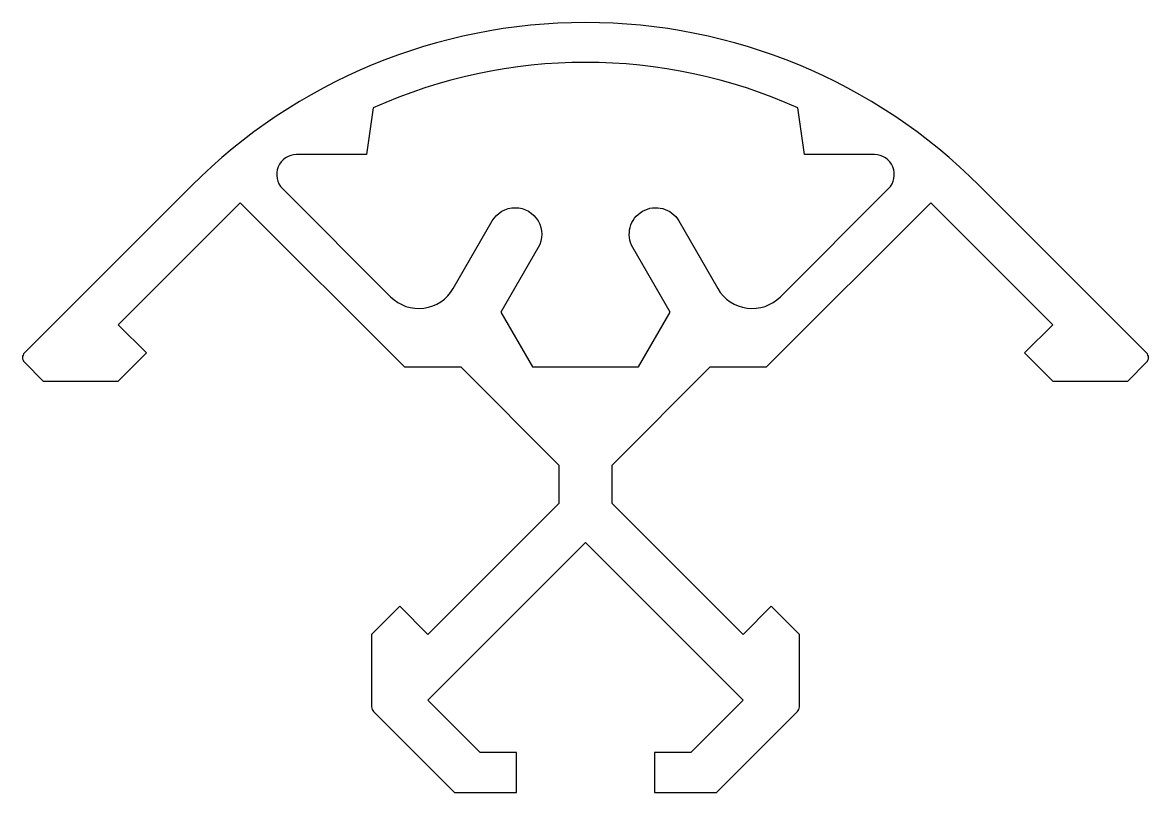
# Model space of a CAD drawing. Extents: x 235.8 to 278.2, y 232.9 to 261.9.
import ezdxf

# ---------------------------------------------------------------- set-up
doc = ezdxf.new("R2010")
doc.units = 0
doc.layers.add('ANA', color=220, linetype='CONTINUOUS')

msp = doc.modelspace()

# ---------------------------------------------------------------- linework, layer by layer
at = {"layer": 'ANA'}
for points in [[(251.071, 236.356), (257.01, 242.295), (262.949, 236.356), (260.973, 234.381), (259.61, 234.381), (259.61, 232.881), (261.948, 232.881), (264.997, 235.929, 0.198912), (265.07, 236.106), (265.07, 238.831), (264.009, 239.892), (262.949, 238.831), (258.01, 243.77), (258.01, 245.206), (261.711, 248.907), (263.833, 248.907), (270.02, 255.094), (274.616, 250.498), (273.555, 249.438), (274.616, 248.377), (277.444, 248.377), (278.151, 249.084, 0.414214), (278.151, 249.438), (271.859, 255.73, 0.414214), (242.16, 255.73), (235.868, 249.438, 0.414214), (235.868, 249.084), (236.575, 248.377), (239.403, 248.377), (240.464, 249.438), (239.403, 250.498), (244, 255.094), (250.187, 248.907), (252.308, 248.907), (256.01, 245.206), (256.01, 243.77), (251.071, 238.831), (250.01, 239.892), (248.949, 238.831), (248.949, 236.106, 0.198912), (249.023, 235.929), (252.071, 232.881), (254.41, 232.881), (254.41, 234.381), (253.046, 234.381)], [(252.024, 251.862), (253.494, 254.407, -1), (255.226, 253.407), (253.819, 250.97), (255.01, 248.907), (259.01, 248.907), (260.201, 250.97), (258.794, 253.407, -1), (260.526, 254.407), (261.995, 251.862, 0.493145), (264.355, 251.551), (268.429, 255.625, 0.668179), (267.898, 256.905), (265.26, 256.905), (265.01, 258.664, 0.214573), (249.01, 258.664), (248.76, 256.905), (246.121, 256.905, 0.668179), (245.591, 255.625), (249.664, 251.551, 0.493145)]]:
    msp.add_lwpolyline(points, format="xyb", close=True, dxfattribs=at)

doc.saveas('drawing.dxf')
